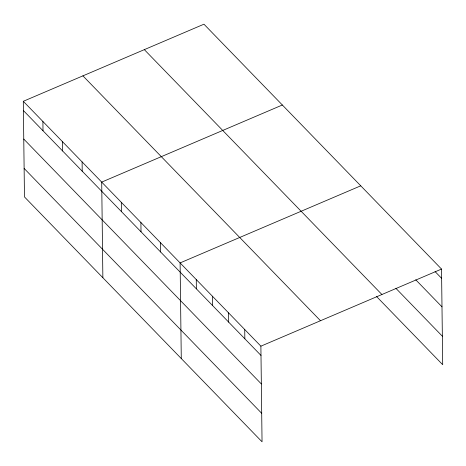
<?xml version="1.0" encoding="UTF-8"?>
<svg xmlns="http://www.w3.org/2000/svg" width="466" height="466" viewBox="0 0 466 466"><rect width="100%" height="100%" fill="white"/><g stroke="black" fill="none" stroke-linecap="round" stroke-linejoin="round"><path stroke-width="0.7" d="M23.3 101.297L260.884 346.174L262.049 441.803L24.471 196.926L23.3 101.297L203.951 24.197L441.529 269.074L442.7 364.703L376.563 296.539M282.349 105.007L101.704 182.101L102.87 277.736M360.754 185.817L180.103 262.911L181.274 358.546M260.884 346.174L441.529 269.074M435.081 271.585L441.646 278.348M415.742 279.786L441.995 306.844M395.902 288.332L442.351 336.207M144.332 49.641L381.916 294.518M82.913 75.853L320.497 320.73M23.411 110.564L260.995 355.447M23.76 139.066L261.344 383.943M24.121 168.43L261.706 413.307M244.726 329.52L244.842 338.794M228.573 312.867L228.684 322.14M212.414 296.219L212.531 305.492M196.262 279.565L196.372 288.838M160.502 242.71L160.619 251.984M140.901 222.509L141.017 231.783M121.306 202.308L121.416 211.581M82.103 161.9L82.214 171.173M62.502 141.699L62.613 150.972M42.901 121.498L43.012 130.771"/></g></svg>
